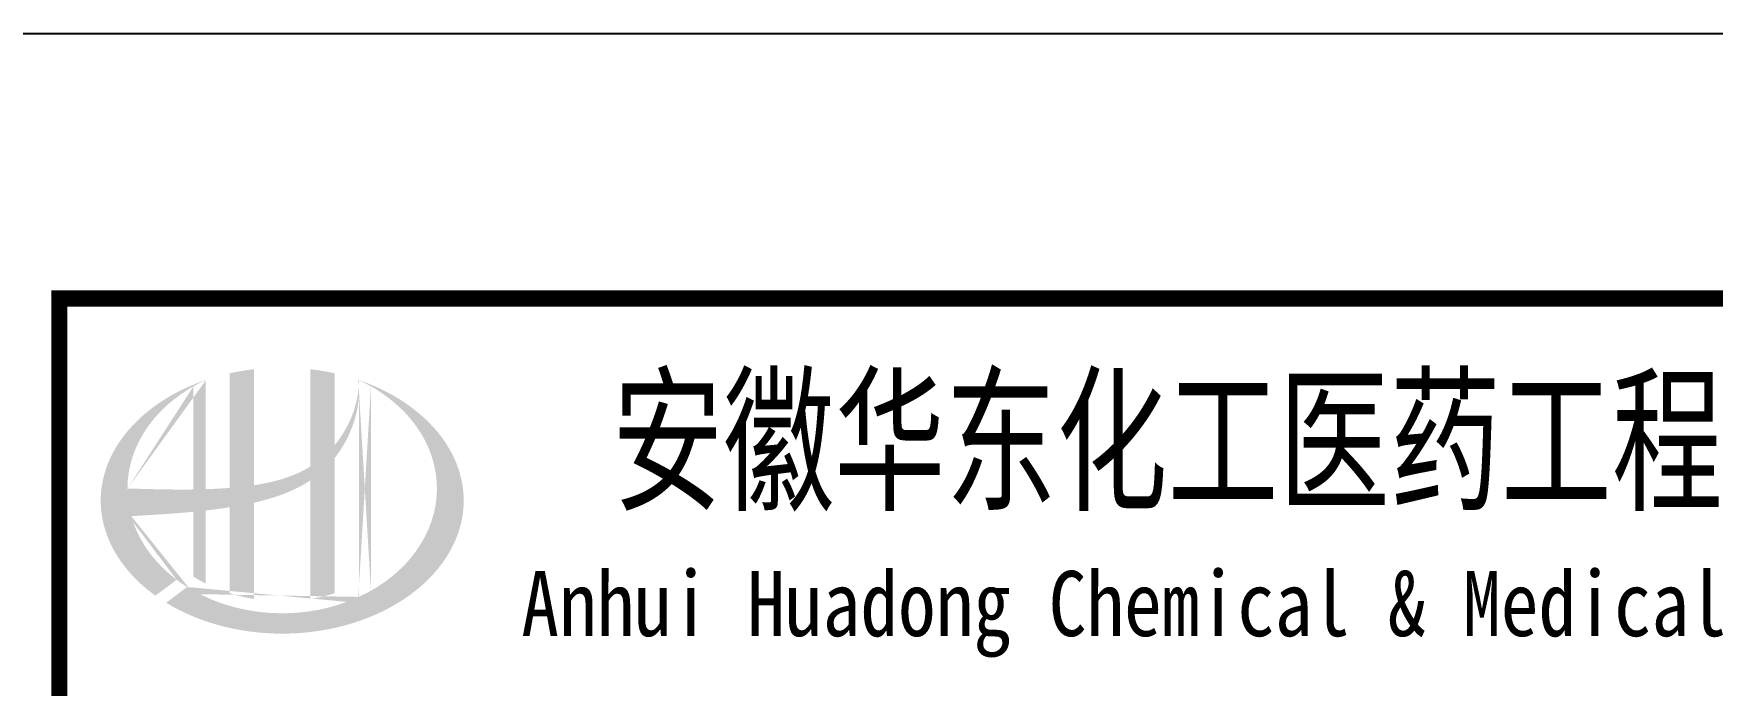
# Model space of a CAD drawing. Extents: x 9731685 to 18866768, y -962146 to 194094.
# Drawn here: x 9841594 to 9848809, y 60630 to 63433 of the extents above; entities that cross this region are included whole.
import ezdxf
from ezdxf.enums import TextEntityAlignment as Align

# ---------------------------------------------------------------- set-up
doc = ezdxf.new("R2010")
doc.units = 0
doc.header["$LTSCALE"] = 1000
doc.layers.get('0').update_dxf_attribs({"linetype": 'CONTINUOUS'})
doc.layers.add('TAB', color=7, linetype='CONTINUOUS')
doc.styles.add('AHD_TQ_S', font='')
doc.styles.get('AHD_TQ_S').set_extended_font_data('SimSun')

msp = doc.modelspace()

# ---------------------------------------------------------------- hatches: boundary and pattern name
h = msp.add_hatch(color=256)
edge = h.paths.add_edge_path()
edge.add_spline(control_points=[(9842541.3, 61415.4), (9842547.4, 61416.8), (9842553.5, 61418.2), (9842602.6, 61430.1), (9842645.2, 61443), (9842720.2, 61474.2), (9842753.1, 61491.1), (9842784, 61511.7)], knot_values=[61.629012, 61.629012, 61.629012, 61.629012, 63.330431, 63.330431, 75.353634, 75.353634, 85.398649, 85.398649, 85.398649, 85.398649], degree=3, periodic=0)
edge.add_line((9842784, 61511.7), (9842784, 61001.5))
edge.add_spline(control_points=[(9842784, 61001.5), (9842801.1, 61004.2), (9842818.1, 61007.6), (9842852.9, 61015.6), (9842870.6, 61020.5), (9842888, 61025.9)], knot_values=[4.908456, 4.908456, 4.908456, 4.908456, 4.992821, 4.992821, 5.083034, 5.083034, 5.083034, 5.083034], degree=3, periodic=0)
edge.add_line((9842888, 61025.9), (9842888, 61607.4))
edge.add_spline(control_points=[(9842888, 61607.4), (9842896.6, 61618.3), (9842904.8, 61629.7), (9842930.9, 61669.3), (9842946.6, 61699.3), (9842975.8, 61772), (9842987, 61815.8), (9842991.7, 61861.2), (9842991.8, 61862.4), (9842992, 61863.7)], knot_values=[97.991744, 97.991744, 97.991744, 97.991744, 101.64219, 101.64219, 110.337975, 110.337975, 121.934322, 121.934322, 122.270691, 122.270691, 122.270691, 122.270691], degree=3, periodic=0)
edge.add_line((9842992, 61863.7), (9842992, 61934.1))
edge.add_spline(control_points=[(9842992, 61934.1), (9842991.9, 61926.5), (9842991.5, 61918.8), (9842991, 61911.1)], knot_values=[126.194075, 126.194075, 126.194075, 126.194075, 128.396762, 128.396762, 128.396762, 128.396762], degree=3, periodic=0)
edge.add_spline(control_points=[(9842991, 61911.1), (9842990.5, 61904.9), (9842989.9, 61898.7), (9842989.1, 61892.5)], knot_values=[124.417049, 124.417049, 124.417049, 124.417049, 126.194075, 126.194075, 126.194075, 126.194075], degree=3, periodic=0)
edge.add_spline(control_points=[(9842989.1, 61892.5), (9842987.9, 61883.4), (9842986.5, 61874.2), (9842984.7, 61865.1)], knot_values=[121.80529, 121.80529, 121.80529, 121.80529, 124.417049, 124.417049, 124.417049, 124.417049], degree=3, periodic=0)
edge.add_spline(control_points=[(9842984.7, 61865.1), (9842982.3, 61853), (9842979.4, 61840.9), (9842975.9, 61828.9)], knot_values=[118.31574, 118.31574, 118.31574, 118.31574, 121.80529, 121.80529, 121.80529, 121.80529], degree=3, periodic=0)
edge.add_spline(control_points=[(9842975.9, 61828.9), (9842972.4, 61816.7), (9842968.3, 61804.7), (9842963.8, 61792.8)], knot_values=[114.795988, 114.795988, 114.795988, 114.795988, 118.31574, 118.31574, 118.31574, 118.31574], degree=3, periodic=0)
edge.add_spline(control_points=[(9842963.8, 61792.8), (9842959.3, 61781.2), (9842954.3, 61769.6), (9842948.9, 61758.3)], knot_values=[111.329641, 111.329641, 111.329641, 111.329641, 114.795988, 114.795988, 114.795988, 114.795988], degree=3, periodic=0)
edge.add_spline(control_points=[(9842948.9, 61758.3), (9842943.4, 61746.7), (9842937.3, 61735.4), (9842930.9, 61724.3)], knot_values=[107.79529, 107.79529, 107.79529, 107.79529, 111.329641, 111.329641, 111.329641, 111.329641], degree=3, periodic=0)
edge.add_spline(control_points=[(9842930.9, 61724.3), (9842924.6, 61713.5), (9842917.9, 61702.9), (9842910.7, 61692.7)], knot_values=[104.343579, 104.343579, 104.343579, 104.343579, 107.79529, 107.79529, 107.79529, 107.79529], degree=3, periodic=0)
edge.add_spline(control_points=[(9842910.7, 61692.7), (9842903.5, 61682.3), (9842895.9, 61672.2), (9842888, 61662.5)], knot_values=[100.8507, 100.8507, 100.8507, 100.8507, 104.343579, 104.343579, 104.343579, 104.343579], degree=3, periodic=0)
edge.add_line((9842888, 61662.5), (9842888, 61971.8))
edge.add_spline(control_points=[(9842888, 61971.8), (9842853.9, 61979.4), (9842819.1, 61985.2), (9842784, 61989.3)], knot_values=[4.423999, 4.423999, 4.423999, 4.423999, 4.558741, 4.558741, 4.558741, 4.558741], degree=3, periodic=0)
edge.add_line((9842784, 61989.3), (9842784, 61571.2))
edge.add_spline(control_points=[(9842784, 61571.2), (9842712, 61526.7), (9842627.8, 61503.4), (9842541.3, 61490.4)], knot_values=[63.246215, 63.246215, 63.246215, 63.246215, 87.689124, 87.689124, 87.689124, 87.689124], degree=3, periodic=0)
edge.add_line((9842541.3, 61490.4), (9842541.3, 61989.3))
edge.add_spline(control_points=[(9842541.3, 61989.3), (9842506.1, 61985.2), (9842471.4, 61979.4), (9842437.3, 61971.8)], knot_values=[4.866038, 4.866038, 4.866038, 4.866038, 5.000777, 5.000777, 5.000777, 5.000777], degree=3, periodic=0)
edge.add_line((9842437.3, 61971.8), (9842437.3, 61479))
edge.add_spline(control_points=[(9842437.3, 61479), (9842435.6, 61478.8), (9842400.7, 61476.2), (9842366.1, 61474.5), (9842333.3, 61473.4)], knot_values=[43.657356, 43.657356, 43.657356, 43.657356, 44.134253, 53.497092, 53.497092, 53.497092, 53.497092], degree=3, periodic=0)
edge.add_line((9842333.3, 61473.4), (9842333.3, 61942.6))
edge.add_spline(control_points=[(9842333.3, 61942.6), (9842316.3, 61936.7), (9842299.5, 61930.4), (9842283.1, 61923.7)], knot_values=[5.14157, 5.14157, 5.14157, 5.14157, 5.212921, 5.212921, 5.212921, 5.212921], degree=3, periodic=0)
edge.add_spline(control_points=[(9842283.1, 61923.7), (9842276.2, 61920.8), (9842269.3, 61917.9), (9842237.1, 61903.8), (9842212.6, 61891.5), (9842189.1, 61878.3)], knot_values=[5.212921, 5.212921, 5.212921, 5.212921, 5.24296, 5.24296, 5.355623, 5.355623, 5.355623, 5.355623], degree=3, periodic=0)
edge.add_spline(control_points=[(9842189.1, 61878.3), (9842174.2, 61869.9), (9842159.8, 61861.2), (9842145.8, 61852.1)], knot_values=[5.355623, 5.355623, 5.355623, 5.355623, 5.426974, 5.426974, 5.426974, 5.426974], degree=3, periodic=0)
edge.add_spline(control_points=[(9842145.8, 61852.1), (9842138.4, 61847.3), (9842131.1, 61842.4), (9842117.6, 61832.9), (9842111.4, 61828.4), (9842105.2, 61823.8)], knot_values=[5.426974, 5.426974, 5.426974, 5.426974, 5.464765, 5.464765, 5.498325, 5.498325, 5.498325, 5.498325], degree=3, periodic=0)
edge.add_spline(control_points=[(9842105.2, 61823.8), (9842079.2, 61804.2), (9842055.1, 61783.3), (9842033.2, 61761.3)], knot_values=[5.498325, 5.498325, 5.498325, 5.498325, 5.641027, 5.641027, 5.641027, 5.641027], degree=3, periodic=0)
edge.add_spline(control_points=[(9842033.2, 61761.3), (9842026.2, 61754.3), (9842019.4, 61747.2), (9841999, 61724.6), (9841986.1, 61708.8), (9841974.3, 61692.6)], knot_values=[5.641027, 5.641027, 5.641027, 5.641027, 5.686569, 5.686569, 5.783729, 5.783729, 5.783729, 5.783729], degree=3, periodic=0)
edge.add_spline(control_points=[(9841974.3, 61692.6), (9841959.2, 61671.8), (9841945.9, 61650.4), (9841932.8, 61625.5), (9841931.2, 61622.3), (9841929.6, 61619.1)], knot_values=[5.783729, 5.783729, 5.783729, 5.783729, 5.908374, 5.908374, 5.92643, 5.92643, 5.92643, 5.92643], degree=3, periodic=0)
edge.add_spline(control_points=[(9841929.6, 61619.1), (9841917.1, 61594), (9841907.1, 61568.4), (9841899.6, 61542.4)], knot_values=[5.92643, 5.92643, 5.92643, 5.92643, 6.069132, 6.069132, 6.069132, 6.069132], degree=3, periodic=0)
edge.add_spline(control_points=[(9841899.6, 61542.4), (9841896.3, 61531.3), (9841893.6, 61520.2), (9841888.2, 61494), (9841886, 61479), (9841884.5, 61463.9)], knot_values=[6.069132, 6.069132, 6.069132, 6.069132, 6.130179, 6.130179, 6.211834, 6.211834, 6.211834, 6.211834], degree=3, periodic=0)
edge.add_spline(control_points=[(9841884.5, 61463.9), (9841883.3, 61450.7), (9841882.6, 61437.5), (9841882.6, 61424.3)], knot_values=[6.211834, 6.211834, 6.211834, 6.211834, 6.283185, 6.283185, 6.283185, 6.283185], degree=3, periodic=0)
edge.add_spline(control_points=[(9841882.6, 61424.3), (9841882.6, 61415), (9841882.9, 61405.7), (9841883.6, 61396.4)], knot_values=[6.283185, 6.283185, 6.283185, 6.283185, 6.333655, 6.333655, 6.333655, 6.333655], degree=3, periodic=0)
edge.add_spline(control_points=[(9841883.6, 61396.4), (9841884.8, 61377.7), (9841887.3, 61359.1), (9841891.1, 61340.6)], knot_values=[6.333655, 6.333655, 6.333655, 6.333655, 6.434594, 6.434594, 6.434594, 6.434594], degree=3, periodic=0)
edge.add_spline(control_points=[(9841891.1, 61340.6), (9841891.4, 61339.4), (9841891.6, 61338.1), (9841895.5, 61319.6), (9841900.3, 61302.5), (9841906.2, 61285.4)], knot_values=[6.434594, 6.434594, 6.434594, 6.434594, 6.441278, 6.441278, 6.535532, 6.535532, 6.535532, 6.535532], degree=3, periodic=0)
edge.add_spline(control_points=[(9841906.2, 61285.4), (9841912.4, 61267.2), (9841919.9, 61249.2), (9841928.7, 61231.4)], knot_values=[6.535532, 6.535532, 6.535532, 6.535532, 6.636471, 6.636471, 6.636471, 6.636471], degree=3, periodic=0)
edge.add_spline(control_points=[(9841928.7, 61231.4), (9841930.9, 61226.9), (9841933.2, 61222.4), (9841942.5, 61204.8), (9841950.2, 61191.8), (9841958.6, 61178.9)], knot_values=[6.636471, 6.636471, 6.636471, 6.636471, 6.661894, 6.661894, 6.73741, 6.73741, 6.73741, 6.73741], degree=3, periodic=0)
edge.add_spline(control_points=[(9841958.6, 61178.9), (9841969.8, 61161.8), (9841982.1, 61144.9), (9841995.7, 61128.6)], knot_values=[6.73741, 6.73741, 6.73741, 6.73741, 6.838349, 6.838349, 6.838349, 6.838349], degree=3, periodic=0)
edge.add_spline(control_points=[(9841995.7, 61128.6), (9842001.6, 61121.4), (9842007.7, 61114.3), (9842022.3, 61098.4), (9842030.8, 61089.6), (9842039.7, 61080.9)], knot_values=[6.838349, 6.838349, 6.838349, 6.838349, 6.88251, 6.88251, 6.939288, 6.939288, 6.939288, 6.939288], degree=3, periodic=0)
edge.add_spline(control_points=[(9842039.7, 61080.9), (9842055.4, 61065.6), (9842072.3, 61050.7), (9842090.2, 61036.5)], knot_values=[6.939288, 6.939288, 6.939288, 6.939288, 7.040227, 7.040227, 7.040227, 7.040227], degree=3, periodic=0)
edge.add_spline(control_points=[(9842090.2, 61036.5), (9842099.2, 61029.4), (9842108.3, 61022.5), (9842117.8, 61015.7)], knot_values=[7.040227, 7.040227, 7.040227, 7.040227, 7.090696, 7.090696, 7.090696, 7.090696], degree=3, periodic=0)
edge.add_line((9842117.8, 61015.7), (9842209, 61084.1))
edge.add_ellipse((9842662.6, 61476.3), major_axis=(665, 0), ratio=0.806676, start_angle=192.81901, end_angle=226.98533, ccw=False)
edge.add_spline(control_points=[(9842014.2, 61357.3), (9842038.2, 61358.8), (9842062.3, 61360.3), (9842151, 61365.8), (9842215.8, 61370.1), (9842281.3, 61376.4)], knot_values=[11.398263, 11.398263, 11.398263, 11.398263, 18.40729, 18.40729, 37.18094, 37.18094, 37.18094, 37.18094], degree=3, periodic=0)
edge.add_line((9842281.3, 61376.4), (9842281.3, 61097.3))
edge.add_spline(control_points=[(9842281.3, 61097.3), (9842284.9, 61095.1), (9842288.4, 61092.9), (9842305.4, 61082.7), (9842319.2, 61075.1), (9842333.3, 61068)], knot_values=[4.049945, 4.049945, 4.049945, 4.049945, 4.072021, 4.072021, 4.153257, 4.153257, 4.153257, 4.153257], degree=3, periodic=0)
edge.add_line((9842333.3, 61068), (9842333.3, 61381.9))
edge.add_spline(control_points=[(9842333.3, 61381.9), (9842365.5, 61385.5), (9842397.9, 61389.8), (9842432.7, 61395.1), (9842435, 61395.5), (9842437.3, 61395.9)], knot_values=[42.135009, 42.135009, 42.135009, 42.135009, 51.307228, 51.307228, 51.948574, 51.948574, 51.948574, 51.948574], degree=3, periodic=0)
edge.add_line((9842437.3, 61395.9), (9842437.3, 61025.9))
edge.add_spline(control_points=[(9842437.3, 61025.9), (9842470.9, 61015.4), (9842505.8, 61007.2), (9842541.3, 61001.5)], knot_values=[4.34174, 4.34174, 4.34174, 4.34174, 4.516316, 4.516316, 4.516316, 4.516316], degree=3, periodic=0)
edge.add_line((9842541.3, 61001.5), (9842541.3, 61415.4))
edge = h.paths.add_edge_path(flags=16)
edge.add_ellipse((9842662.6, 61476.3), major_axis=(665, 0), ratio=0.806676, start_angle=124.98746, end_angle=179.99898, ccw=False)
edge.add_line((9842281.3, 61915.9), (9842281.3, 61472.2))
edge.add_spline(control_points=[(9842281.3, 61472.2), (9842186, 61470.9), (9842092, 61474), (9841997.6, 61476.3)], knot_values=[11.27373, 11.27373, 11.27373, 11.27373, 38.687513, 38.687513, 38.687513, 38.687513], degree=3, periodic=0)
edge = h.paths.add_edge_path()
edge.add_spline(control_points=[(9842163.8, 60985.2), (9842194.8, 60966.2), (9842228, 60948.9), (9842312.6, 60911.7), (9842365.9, 60893.9), (9842476.6, 60867.3), (9842534.1, 60858.6), (9842650.2, 60850.8), (9842708.9, 60851.7), (9842824.5, 60863.2), (9842881.3, 60873.8), (9842990.4, 60903.8), (9843042.5, 60923.3), (9843139.4, 60970.2), (9843184.2, 60997.6), (9843264.1, 61058.5), (9843299.3, 61092.1), (9843358.6, 61163.6), (9843382.7, 61201.4), (9843419.1, 61279.5), (9843431.4, 61319.8), (9843444, 61401), (9843444.3, 61441.9), (9843432.8, 61523.4), (9843421, 61563.9), (9843385.4, 61642.7), (9843361.6, 61680.9), (9843302.8, 61753), (9843267.7, 61787), (9843187.9, 61848.6), (9843143.2, 61876.4), (9843062, 61916.1), (9843027.6, 61930.3), (9842992, 61942.6)], knot_values=[0.886421, 0.886421, 0.886421, 0.886421, 1.040557, 1.040557, 1.261172, 1.261172, 1.481788, 1.481788, 1.702404, 1.702404, 1.92302, 1.92302, 2.143636, 2.143636, 2.364252, 2.364252, 2.584868, 2.584868, 2.805484, 2.805484, 3.026099, 3.026099, 3.246715, 3.246715, 3.46852, 3.46852, 3.690325, 3.690325, 3.91213, 3.91213, 4.133935, 4.133935, 4.283209, 4.283209, 4.283209, 4.283209], degree=3, periodic=0)
edge.add_line((9842992, 61942.6), (9842992, 61942.5))
edge.add_spline(control_points=[(9842992, 61942.4), (9842992, 61939.7), (9842992, 61936.9), (9842992, 61934.1)], knot_values=[128.396762, 128.396762, 128.396762, 128.396762, 129.192193, 129.192193, 129.192193, 129.192193], degree=3, periodic=0)
edge.add_line((9842992, 61934.1), (9842992, 61010.3))
edge.add_ellipse((9842662.6, 61476.3), major_axis=(665, 0), ratio=0.806676, start_angle=232.10542, end_angle=299.68334, ccw=False)
edge.add_line((9842254.2, 61053), (9842163.8, 60985.2))
edge = h.paths.add_edge_path(flags=16)
edge.add_ellipse((9842662.6, 61476.3), major_axis=(665, 0), ratio=0.806676, start_angle=304.98746, end_angle=415.01211, ccw=False)
edge.add_line((9843044, 61036.8), (9843044, 61915.9))

# ---------------------------------------------------------------- linework, layer by layer
msp.add_lwpolyline([(9859704.8, 62293.7, 70, 70, 0), (9841704.8, 62293.7, 70, 70, 0), (9841704.8, 56293.7, 0, 0, 0)], format="xyseb")
at = {"const_width": 70}
for points in [[(9859704.8, 62293.7), (9841704.8, 62293.7)], [(9841704.8, 62293.7), (9841704.8, 56293.7)]]:
    msp.add_lwpolyline(points, dxfattribs=at)
at = {"layer": 'TAB'}
msp.add_line((9799804.8, 63432.6), (9859010.8, 63432.6), dxfattribs=at)

# ---------------------------------------------------------------- texts
at = {"style": 'AHD_TQ_S'}
for s, height, width, p in [('安徽华东化工医药工程有限责任公司', 500, 0.7, (9847899.7, 61693.7)), ('Anhui Huadong Chemical & Medical Engineering Co.,Ltd', 280, 0.85, (9847899.7, 60943.7))]:
    msp.add_text(s, height=height, dxfattribs=dict(at, width=width)).set_placement(p, align=Align.MIDDLE)

doc.saveas('drawing.dxf')
